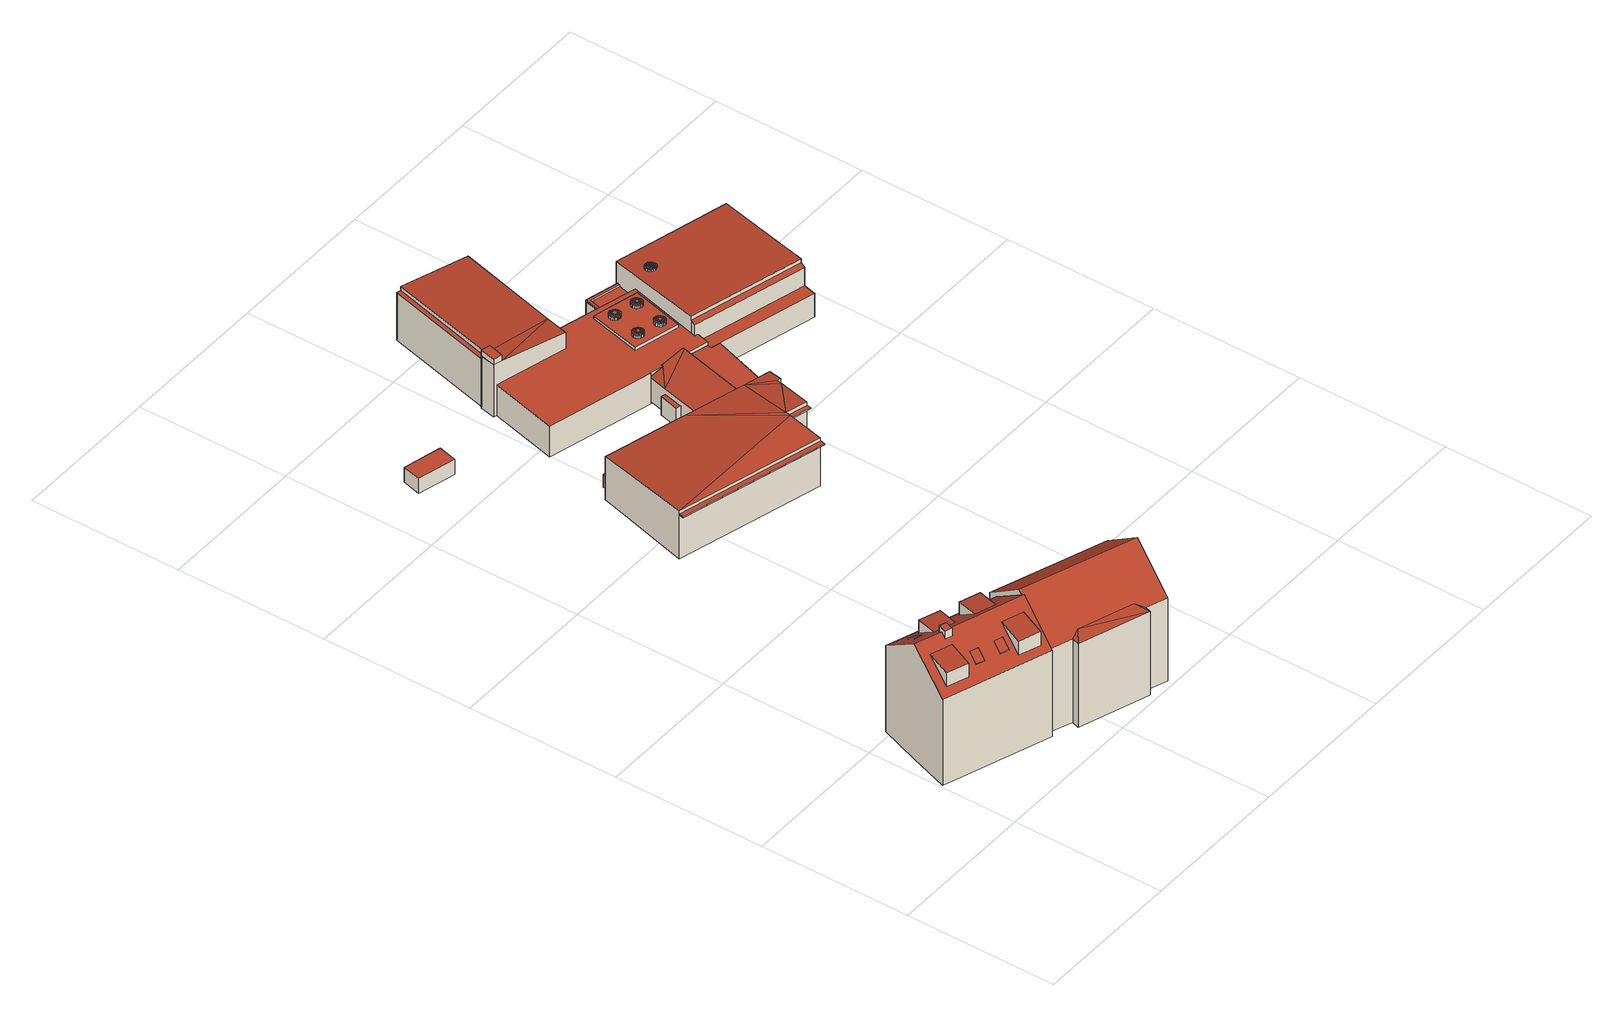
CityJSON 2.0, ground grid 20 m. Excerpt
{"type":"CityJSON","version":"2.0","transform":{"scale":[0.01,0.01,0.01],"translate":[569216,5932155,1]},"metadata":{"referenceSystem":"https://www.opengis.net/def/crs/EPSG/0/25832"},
"CityObjects":{
"building1":{"type":"Building","attributes":{"Grundfläche 2D":"164.299152","Grundhöhe NN":"1.880"},"children":["building1-1","building1-2","building1-3","building1-4"],"geometry":[{"type":"Solid","lod":"3","boundaries":[[[[0,1,2,3]],[[4,5,6,7]],[[8,9,10,11]],[[12,13,14,15,16]],[[17,18,19,20,21,22,23],[15,24,25,26,12,16],[27,28,8,11,29,30]],[[17,23,22,21,20,31,32],[3,2,33,34],[6,35,36,7]],[[1,0,34,33]],[[33,2,1]],[[0,3,34]],[[36,35,5,4]],[[35,6,5]],[[36,4,7]],[[11,10,30,29]],[[9,8,28,27]],[[27,30,10,9]],[[15,14,25,24]],[[13,12,26]],[[26,25,14,13]],[[19,18,37,38]],[[39,31,20,19,38,40]],[[32,31,39,41]],[[18,17,32,41,37]],[[41,39,40,38,37]]]],"semantics":{"surfaces":[{"type":"RoofSurface"},{"type":"WallSurface"},{"type":"GroundSurface"}],"values":[[0,0,0,0,0,0,1,1,1,1,1,1,1,1,1,1,1,1,1,1,1,1,2]]}}]},
"building1-1":{"type":"BuildingInstallation","parents":["building1"],"geometry":[{"type":"MultiSurface","lod":"3","boundaries":[[[42,43,44,45]],[[43,42,46,47]],[[45,44,48,49]],[[42,45,49,46]],[[44,43,47,48]]],"semantics":{"surfaces":[{"type":"RoofSurface"},{"type":"WallSurface"}],"values":[0,1,1,1,1]}}]},
"building1-2":{"type":"BuildingInstallation","parents":["building1"],"geometry":[{"type":"MultiSurface","lod":"3","boundaries":[[[50,51,52,53]],[[52,51,54,55]],[[53,52,55,56]],[[50,53,56,57]],[[51,50,57,54]]],"semantics":{"surfaces":[{"type":"RoofSurface"},{"type":"WallSurface"}],"values":[0,1,1,1,1]}}]},
"building1-3":{"type":"BuildingInstallation","parents":["building1"],"geometry":[{"type":"MultiSurface","lod":"3","boundaries":[[[58,59,60,61,62]],[[21,63,59,58,64]],[[65,60,59,63]],[[65,66,22,67,62,61,60]],[[58,62,67,64]]],"semantics":{"surfaces":[{"type":"RoofSurface"},{"type":"WallSurface"}],"values":[0,1,1,1,1]}}]},
"building1-4":{"type":"BuildingInstallation","parents":["building1"],"geometry":[{"type":"MultiSurface","lod":"3","boundaries":[[[68,69,70,71,72,73]],[[73,72,74,75]],[[75,76,69,68,73]],[[76,77,71,70,69]],[[72,71,77,74]]],"semantics":{"surfaces":[{"type":"RoofSurface"},{"type":"WallSurface"}],"values":[0,1,1,1,1]}}]},
"building2":{"type":"Building","attributes":{"Grundfläche 2D":"196.132614","Grundhöhe NN":"1.879"},"geometry":[{"type":"Solid","lod":"3","boundaries":[[[[78,79,80,81,82]],[[83,84,78,82,85,86,87,88,89]],[[90,88,87]],[[91,88,90]],[[83,89,91]],[[91,89,88]],[[80,79,92,93]],[[94,86,85,82,81,80,93,37]],[[87,86,94,95]],[[90,87,95,96]],[[91,90,96,97]],[[83,91,97,98]],[[84,83,98,99]],[[79,78,84,99,92]],[[95,94,37,93,92,99,98,97,96]]]],"semantics":{"surfaces":[{"type":"RoofSurface"},{"type":"WallSurface"},{"type":"GroundSurface"}],"values":[[0,0,0,0,0,0,1,1,1,1,1,1,1,1,2]]}}]},
"building3":{"type":"Building","attributes":{"Grundfläche 2D":"12.996450","Grundhöhe NN":"2.483"},"geometry":[{"type":"Solid","lod":"3","boundaries":[[[[100,101,102,103]],[[104,105,103,102]],[[105,106,100,103]],[[106,107,101,100]],[[107,104,102,101]],[[107,106,105,104]]]],"semantics":{"surfaces":[{"type":"RoofSurface"},{"type":"WallSurface"},{"type":"GroundSurface"}],"values":[[0,1,1,1,1,2]]}}]},
"building4":{"type":"Building","attributes":{"Grundfläche 2D":"296.178956","Grundhöhe NN":"2.645"},"children":["building4-1","building4-2","building4-3","building4-4"],"geometry":[{"type":"Solid","lod":"3","boundaries":[[[[108,109,110,111,112,113,114,115,116,117,118,119]],[[120,121,122,123]],[[120,124,125,121]],[[126,127,128]],[[129,130,126]],[[130,127,126]],[[130,129,131,132,133]],[[134,127,130]],[[135,136,137,138,139,140,134]],[[140,127,134]],[[141,140,139]],[[128,142,143,144,145,126]],[[129,126,145,146]],[[131,129,146,147]],[[132,131,147,148]],[[149,111,110,109,108,119,118,150,151,124,120,123,152,153,138,137,136,135,134,130,133,132,148,154]],[[139,138,153,155,156,157]],[[158,141,139,157,156,155,159,160]],[[161,127,140,141,158,160,159,162,163]],[[142,128,127,161,163,162,144,143]],[[125,124,151,164]],[[122,121,125,164,165]],[[123,122,165,152]],[[112,111,149,166]],[[117,116,115,114,113,112,166,167]],[[118,117,167,150]],[[149,154,148,147,146,145,144,162,159,155,153,152,165,164,151,150,167,166]]]],"semantics":{"surfaces":[{"type":"RoofSurface"},{"type":"WallSurface"},{"type":"GroundSurface"}],"values":[[0,0,0,0,0,0,0,0,0,0,0,1,1,1,1,1,1,1,1,1,1,1,1,1,1,1,2]]}}]},
"building4-1":{"type":"BuildingInstallation","parents":["building4"],"geometry":[{"type":"MultiSurface","lod":"3","boundaries":[[[168,169,170,171]],[[171,170,109,110]],[[168,171,110,113]],[[169,168,113,114]],[[170,169,114,109]]],"semantics":{"surfaces":[{"type":"RoofSurface"},{"type":"WallSurface"}],"values":[0,1,1,1,1]}}]},
"building4-2":{"type":"BuildingInstallation","parents":["building4"],"geometry":[{"type":"MultiSurface","lod":"3","boundaries":[[[172,173,174,175]],[[116,119,175,174]],[[119,108,172,175]],[[173,172,108,115]],[[115,116,174,173]]],"semantics":{"surfaces":[{"type":"RoofSurface"},{"type":"WallSurface"}],"values":[0,1,1,1,1]}}]},
"building4-3":{"type":"BuildingInstallation","parents":["building4"],"geometry":[{"type":"MultiSurface","lod":"3","boundaries":[[[176,177,142,161]],[[142,143,163,161]],[[161,163,178,176]],[[177,176,178,179]],[[142,177,179,143]],[[163,143,179,178]]],"semantics":{"surfaces":[{"type":"RoofSurface"},{"type":"WallSurface"},{"type":"OuterCeilingSurface"}],"values":[0,1,1,1,1,2]}}]},
"building4-4":{"type":"BuildingInstallation","parents":["building4"],"geometry":[{"type":"MultiSurface","lod":"3","boundaries":[[[180,181,158,157]],[[160,156,157,158]],[[156,182,180,157]],[[182,183,181,180]],[[183,160,158,181]],[[183,182,156,160]]],"semantics":{"surfaces":[{"type":"RoofSurface"},{"type":"WallSurface"},{"type":"OuterCeilingSurface"}],"values":[0,1,1,1,1,2]}}]},
"building5":{"type":"Building","attributes":{"Grundfläche 2D":"95.891877","Grundhöhe NN":"2.527"},"geometry":[{"type":"Solid","lod":"3","boundaries":[[[[184,185,186,187]],[[188,189,190,191,192,193,194,195,196]],[[197,198,199,200]],[[199,198,201,202,203]],[[203,204,205,199]],[[187,186,206,207]],[[184,187,207,208]],[[185,184,208,209]],[[192,191,210,211]],[[194,193,212,213]],[[195,194,213,214]],[[215,188,196,195,214,216]],[[189,188,215,217]],[[190,189,217,218]],[[191,190,218,210]],[[219,201,198,197,193,192,211]],[[202,201,219,220]],[[203,202,220,221]],[[204,203,221,222]],[[206,186,185,209,223,200,199,205,204,222,224]],[[200,223,212,193,197]],[[224,222,221,220,219,211,210,218,217,215,216,214,213,212,223,209,208,207,206]]]],"semantics":{"surfaces":[{"type":"RoofSurface"},{"type":"WallSurface"},{"type":"GroundSurface"}],"values":[[0,0,0,0,0,1,1,1,1,1,1,1,1,1,1,1,1,1,1,1,1,2]]}}]},
"building6":{"type":"Building","attributes":{"Grundfläche 2D":"671.295447","Grundhöhe NN":"2.117"},"children":["building6-1","building6-2","building6-3","building6-4","building6-5","building6-6","building6-7"],"geometry":[{"type":"MultiSurface","lod":"3","boundaries":[[[225,226,227,228],[229,230,231,232,233,234,235,236,237,238,239,240,241,242,243,244,245,246,247,248,249,250,251,252,253,254,255,256,257,258,259,260,261,262,263,264,265,266],[267,268,269,270,271,272,273,274,275,276,277,278,279,280,281,282,283,284,285,286,287,288,289,290,291,292,293,294,295,296,297,298,299,300,301,302,303],[304,305,306,307,308,309,310,311,312,313,314,315,316,317,318,319,320,321,322,323,324,325,326,327,328,329,330,331,332,333,334,335,336,337,338,339,340,341,342,343],[344,345,346,347,348,349,350,351,352,353,354,355,356,357,358,359,360,361,362,363,364,365,366,367,368,369,370,371,372,373,374,375,376,377,378,379,380,381,382,383]],[[384,385,386,387,388,389,390,391,392]],[[393,394,395]],[[393,395,396,397]],[[394,393,398,399,400]],[[401,395,394]],[[402,403,404,405,406,407]],[[408,409,410,411,412,413,414,415,416,417,418,419,420,421,422,423],[424,425,426,427]],[[428,429,430,431,432]],[[433,434,435,436]],[[437,438,439,440]],[[385,441,386]],[[385,430,442,443,441]],[[426,425,226,225]],[[227,226,425,424]],[[424,427,228,227]],[[225,228,427,426]],[[431,430,385,384]],[[444,445,446,388,387,386,385,430,442]],[[447,390,389,388,446,448]],[[407,416,415,431,384,392,391,390,447,449,403,402]],[[450,398,393,439,438,451]],[[399,398,450,452]],[[418,401,394,400,399,452,453,420,419]],[[454,396,395,401,418,417,455]],[[396,454,456,440,397]],[[397,440,439,393]],[[429,434,457,442,430]],[[431,415,414,432]],[[428,432,414,413,435,434,429]],[[404,403,449,458]],[[405,404,458,459]],[[434,433,460,457]],[[433,436,461,460]],[[437,440,456,462]],[[438,437,462,451]],[[412,436,435,413]],[[405,459,455,417,416,407,406]],[[421,420,453,463]],[[422,421,463,464]],[[423,422,464,465]],[[408,423,465,466]],[[409,408,466,467]],[[410,409,467,468]],[[411,410,468,469]],[[411,469,461,436,412]],[[455,459,458,449,447,448,446,445,444,443,442,457,460,461,469,468,467,466,465,464,463,453,452,450,451,462,456,454]]],"semantics":{"surfaces":[{"type":"RoofSurface"},{"type":"WallSurface"},{"type":"GroundSurface"}],"values":[0,0,0,0,0,0,0,0,0,0,0,0,1,1,1,1,1,1,1,1,1,1,1,1,1,1,1,1,1,1,1,1,1,1,1,1,1,1,1,1,1,1,1,1,1,1,2]}}]},
"building6-1":{"type":"BuildingInstallation","parents":["building6"],"geometry":[{"type":"MultiSurface","lod":"3","boundaries":[[[470,471,472,473]],[[474,473,472,475]],[[470,476,477,471]],[[478,477,476]],[[478,479,480,477]],[[481,480,479]],[[481,482,483,484]],[[481,484,480]],[[485,483,482]],[[485,486,487,483]],[[488,487,486]],[[487,488,489,490,491]],[[492,493,494,490,489]],[[493,495,496,497,498,494]],[[496,499,500,501,502,497]],[[503,504,501,500]],[[505,504,503]],[[505,506,507,508,504]],[[507,509,510,511,512,508]],[[510,513,514,511]],[[515,514,513]],[[516,517,518,519,514,515]],[[517,520,521,518]],[[522,521,520]],[[522,523,524,525,521]],[[524,526,527,528,529,530]],[[530,525,524]],[[527,531,532,533,528]],[[532,534,535,536,537,533]],[[538,536,535]],[[538,539,540,536]],[[474,540,539]],[[474,475,540]],[[541,542,490,494]],[[491,490,542,543,487]],[[544,541,494,498,497]],[[545,546,477,480]],[[477,546,547,472,471]],[[548,545,484,483]],[[480,484,545]],[[487,543,548,483]],[[528,533,549,550]],[[528,550,529]],[[551,549,533,537,536]],[[552,553,501,504]],[[544,497,502,501,553]],[[554,552,504,508]],[[540,555,551,536]],[[540,475,555]],[[518,556,557,514,519]],[[557,558,511,514]],[[559,556,518,521]],[[547,555,475,472]],[[551,555,547,546,545,548,543,542,541,544,553,552,554,558,557,556,559,560,550,549]],[[559,521,525,560]],[[560,530,529,550]],[[560,525,530]],[[511,558,554,508,512]],[[470,473,381,380]],[[476,470,380,379]],[[377,479,478,476,379,378]],[[481,479,377,376]],[[482,481,376,375]],[[485,482,375,374]],[[486,485,374,373]],[[488,486,373,372]],[[489,488,372,371]],[[492,489,371,370]],[[493,492,370,369]],[[367,496,495,493,369,368]],[[365,500,499,496,367,366]],[[503,500,365,364]],[[505,503,364,363]],[[506,505,363,362]],[[507,506,362,361]],[[509,507,361,360]],[[510,509,360,359]],[[357,515,513,510,359,358]],[[355,517,516,515,357,356]],[[353,522,520,517,355,354]],[[351,524,523,522,353,352]],[[349,527,526,524,351,350]],[[347,532,531,527,349,348]],[[345,535,534,532,347,346]],[[383,539,538,535,345,344]],[[381,473,474,539,383,382]]],"semantics":{"surfaces":[{"type":"RoofSurface"},{"type":"WallSurface"}],"values":[0,0,0,0,0,0,0,0,0,0,0,0,0,0,0,0,0,0,0,0,0,0,0,0,0,0,0,0,0,0,0,0,0,0,0,0,0,0,0,0,0,0,0,0,0,0,0,0,0,0,0,0,0,0,0,0,0,0,1,1,1,1,1,1,1,1,1,1,1,1,1,1,1,1,1,1,1,1,1,1,1,1,1,1,1,1]}}]},
"building6-2":{"type":"BuildingInstallation","parents":["building6"],"geometry":[{"type":"MultiSurface","lod":"3","boundaries":[[[561,562,563,564]],[[565,561,564,566]],[[562,567,568,563]],[[567,569,570,568]],[[570,569,571,572,573]],[[571,574,575,576,572]],[[574,577,578,575]],[[577,579,580,578]],[[579,581,582,580]],[[581,583,584,582]],[[585,586,584,583]],[[585,587,588,586]],[[589,588,587]],[[589,590,591,588]],[[592,591,590]],[[593,594,595,591,592]],[[596,597,598,595,594]],[[597,599,600,601,598]],[[602,601,600]],[[602,603,604,601]],[[603,605,606,604]],[[605,607,608,606]],[[607,565,566,608]],[[609,610,563,568]],[[609,611,612,610]],[[563,610,613,564]],[[612,614,613,610]],[[609,568,570,615]],[[609,615,616,611]],[[617,618,619,620]],[[619,618,621,622]],[[623,617,620,624]],[[625,623,624,626]],[[627,625,626,628]],[[629,630,575,578]],[[629,631,632,630]],[[633,630,632,634]],[[630,633,572,576,575]],[[629,578,580,635]],[[629,635,636,631]],[[624,620,588,591]],[[588,620,619,586]],[[626,624,591,595]],[[586,619,622,584]],[[637,627,628,638]],[[637,638,639,640]],[[635,641,642,636]],[[641,635,580,582]],[[642,641,622,621]],[[641,582,584,622]],[[615,633,634,616]],[[572,633,615,570,573]],[[639,638,601,604]],[[638,628,598,601]],[[639,643,644,640]],[[643,639,604,606]],[[628,626,595,598]],[[606,608,645,643]],[[632,631,636,642,621,618,617,623,625,627,637,640,644,646,647,614,612,611,616,634]],[[608,566,648,645]],[[566,564,613,648]],[[614,647,648,613]],[[643,645,646,644]],[[646,645,648,647]],[[649,650,562,561]],[[561,565,651,649]],[[650,652,567,562]],[[652,653,569,567]],[[571,569,653,654]],[[654,655,574,571]],[[655,656,577,574]],[[656,657,579,577]],[[657,658,581,579]],[[658,659,583,581]],[[659,660,585,583]],[[587,585,660,661]],[[661,662,589,587]],[[662,663,664,592,590,589]],[[664,665,666,594,593,592]],[[666,667,668,597,596,594]],[[668,669,670,600,599,597]],[[670,671,672,603,602,600]],[[672,673,605,603]],[[673,674,607,605]],[[674,651,565,607]]],"semantics":{"surfaces":[{"type":"RoofSurface"},{"type":"WallSurface"}],"values":[0,0,0,0,0,0,0,0,0,0,0,0,0,0,0,0,0,0,0,0,0,0,0,0,0,0,0,0,0,0,0,0,0,0,0,0,0,0,0,0,0,0,0,0,0,0,0,0,0,0,0,0,0,0,0,0,0,0,0,0,0,0,0,0,1,1,1,1,1,1,1,1,1,1,1,1,1,1,1,1,1,1,1,1,1]}}]},
"building6-3":{"type":"BuildingInstallation","parents":["building6"],"geometry":[{"type":"MultiSurface","lod":"3","boundaries":[[[675,676,677,678,679,680]],[[398,399,676,675]],[[399,400,394,678,677,676]],[[394,681,679,678]],[[681,393,398,675,680,679]]],"semantics":{"surfaces":[{"type":"RoofSurface"},{"type":"WallSurface"}],"values":[0,1,1,1,1]}}]},
"building6-4":{"type":"BuildingInstallation","parents":["building6"],"geometry":[{"type":"MultiSurface","lod":"3","boundaries":[[[682,683,684,685,686,687]],[[405,406,687,686]],[[406,688,682,687]],[[683,682,688,402]],[[403,684,683,402]],[[403,404,685,684]],[[404,405,686,685]]],"semantics":{"surfaces":[{"type":"RoofSurface"},{"type":"WallSurface"}],"values":[0,1,1,1,1,1,1]}}]},
"building6-5":{"type":"BuildingInstallation","parents":["building6"],"geometry":[{"type":"MultiSurface","lod":"3","boundaries":[[[689,690,691,692]],[[690,693,694,691]],[[693,695,696,697]],[[693,697,694]],[[698,696,695]],[[698,699,700,696]],[[699,701,702,703,704,700]],[[705,706,707,703,702]],[[708,709,710,711,707,706]],[[709,712,713,714,715,710]],[[714,713,716,717,718,719]],[[717,720,721,718]],[[722,723,720]],[[723,721,720]],[[722,724,725,726,723]],[[727,725,724]],[[728,729,730,731,725,727]],[[729,732,733,730]],[[734,735,732]],[[732,735,733]],[[734,736,737,735]],[[736,738,739,737]],[[738,740,741,739]],[[742,743,744,745,740]],[[740,745,741]],[[746,747,748,749,744,743]],[[750,751,752,748,747]],[[753,754,755,752,751]],[[756,757,758,759,755,754]],[[689,758,757]],[[689,692,758]],[[744,749,748,760,761]],[[761,762,745,744]],[[700,763,764,696]],[[694,697,696,764,765]],[[766,763,700,704,703]],[[739,741,762,767]],[[735,737,739,767,768]],[[745,762,741]],[[730,769,770,725,731]],[[770,771,723,726,725]],[[768,769,730,733,735]],[[694,765,772,691]],[[772,773,692,691]],[[692,773,758]],[[759,758,773,774,755]],[[775,766,703,707]],[[710,776,775,707,711]],[[774,777,752,755]],[[714,778,776,710,715]],[[779,778,714,719,718]],[[772,765,764,763,766,775,776,778,779,771,770,769,768,767,762,761,760,777,774,773]],[[752,777,760,748]],[[771,779,718,721,723]],[[693,690,302,301]],[[300,695,693,301]],[[698,695,300,299]],[[699,698,299,298]],[[701,699,298,297]],[[702,701,297,296]],[[705,702,296,295]],[[706,705,295,294]],[[708,706,294,293]],[[709,708,293,292]],[[290,713,712,709,292,291]],[[716,713,290,289]],[[717,716,289,288]],[[720,717,288,287]],[[722,720,287,286]],[[724,722,286,285]],[[727,724,285,284]],[[728,727,284,283]],[[729,728,283,282]],[[280,734,732,729,282,281]],[[736,734,280,279]],[[738,736,279,278]],[[740,738,278,277]],[[275,743,742,740,277,276]],[[273,747,746,743,275,274]],[[271,751,750,747,273,272]],[[269,754,753,751,271,270]],[[267,757,756,754,269,268]],[[689,757,267,303]],[[690,689,303,302]]],"semantics":{"surfaces":[{"type":"RoofSurface"},{"type":"WallSurface"}],"values":[0,0,0,0,0,0,0,0,0,0,0,0,0,0,0,0,0,0,0,0,0,0,0,0,0,0,0,0,0,0,0,0,0,0,0,0,0,0,0,0,0,0,0,0,0,0,0,0,0,0,0,0,0,0,1,1,1,1,1,1,1,1,1,1,1,1,1,1,1,1,1,1,1,1,1,1,1,1,1,1,1,1,1,1]}}]},
"building6-6":{"type":"BuildingInstallation","parents":["building6"],"geometry":[{"type":"MultiSurface","lod":"3","boundaries":[[[780,781,782,783,784,785]],[[786,787,785,784,788]],[[789,782,781]],[[789,790,791,782]],[[792,793,791,790]],[[792,794,795,793]],[[796,795,794]],[[796,797,798,799]],[[796,799,795]],[[800,801,802,803,798,797]],[[804,805,806,807,802,801]],[[805,808,809,810,811,806]],[[810,809,812,813,814,815]],[[813,816,817,814]],[[818,817,816]],[[818,819,820,817]],[[821,820,819]],[[821,822,823,824,820]],[[825,823,822]],[[826,827,823,825]],[[828,827,826]],[[829,830,827,828]],[[829,831,832,830]],[[831,833,834,835,832]],[[836,837,838,835,834]],[[837,839,840,841,838]],[[842,843,844,845,840]],[[840,845,841]],[[846,847,848,849,844,843]],[[850,848,847]],[[848,850,851,786,852]],[[787,786,851]],[[853,854,844,849,848]],[[854,855,845,844]],[[856,853,848,852,786]],[[838,841,845,855,857]],[[857,855,854,853,856,858,859,860,861,862,863,864,865,866,867,868,869,870,871,872]],[[870,869,823,827]],[[868,820,824,823,869]],[[832,871,870,827,830]],[[782,859,858,784,783]],[[788,784,858,856,786]],[[860,859,782,791]],[[806,811,810,865,864]],[[867,866,814,817]],[[815,814,866,865,810]],[[867,817,820,868]],[[803,802,863,862,798]],[[799,798,862,861,795]],[[864,863,802,807,806]],[[872,835,838,857]],[[872,871,832,835]],[[861,860,791,793,795]],[[780,785,308,307]],[[781,780,307,306]],[[304,790,789,781,306,305]],[[342,794,792,790,304,343]],[[796,794,342,341]],[[797,796,341,340]],[[800,797,340,339]],[[801,800,339,338]],[[804,801,338,337]],[[805,804,337,336]],[[334,809,808,805,336,335]],[[812,809,334,333]],[[813,812,333,332]],[[816,813,332,331]],[[818,816,331,330]],[[819,818,330,329]],[[821,819,329,328]],[[822,821,328,327]],[[825,822,327,326]],[[826,825,326,325]],[[828,826,325,324]],[[322,831,829,828,324,323]],[[320,834,833,831,322,321]],[[318,837,836,834,320,319]],[[316,840,839,837,318,317]],[[314,843,842,840,316,315]],[[312,847,846,843,314,313]],[[850,847,312,311]],[[851,850,311,310]],[[787,851,310,309]],[[785,787,309,308]]],"semantics":{"surfaces":[{"type":"RoofSurface"},{"type":"WallSurface"}],"values":[0,0,0,0,0,0,0,0,0,0,0,0,0,0,0,0,0,0,0,0,0,0,0,0,0,0,0,0,0,0,0,0,0,0,0,0,0,0,0,0,0,0,0,0,0,0,0,0,0,0,0,0,0,1,1,1,1,1,1,1,1,1,1,1,1,1,1,1,1,1,1,1,1,1,1,1,1,1,1,1,1,1,1,1]}}]},
"building6-7":{"type":"BuildingInstallation","parents":["building6"],"geometry":[{"type":"MultiSurface","lod":"3","boundaries":[[[873,874,875,876,877]],[[878,879,877,876,880]],[[881,875,874]],[[881,882,883,884]],[[881,884,875]],[[882,885,886,887,888,883]],[[889,887,886]],[[889,890,891,892]],[[889,892,887]],[[893,894,895,891,890]],[[896,895,894]],[[896,897,898,899,895]],[[897,900,901,902,903,898]],[[901,904,905,906,902]],[[907,908,909,905,904]],[[910,908,907]],[[910,911,912,908]],[[913,912,911]],[[913,914,915,916,917,912]],[[915,918,919,916]],[[920,919,918]],[[920,921,922,923,924,919]],[[922,925,926,923]],[[927,926,925]],[[928,929,926,927]],[[930,929,928]],[[931,932,933,934,929,930]],[[935,936,937,933,932]],[[938,939,940,941,936]],[[936,941,937]],[[942,943,878,944,940,939]],[[879,878,943]],[[880,876,945,946,878]],[[944,878,946,947,940]],[[945,876,875,948]],[[949,950,891,895]],[[950,951,892,891]],[[898,952,949,895,899]],[[906,905,953,954,902]],[[903,902,954,952,898]],[[955,953,905,909,908]],[[926,929,956,957]],[[956,929,934,958]],[[892,951,887]],[[888,887,951,959,883]],[[955,908,912,960]],[[959,948,875,884,883]],[[961,958,934,933,937]],[[947,961,937,941,940]],[[961,947,946,945,948,959,951,950,949,952,954,953,955,960,962,963,964,957,956,958]],[[919,924,923,964,963]],[[963,962,916,919]],[[957,964,923,926]],[[962,960,912,917,916]],[[873,877,257,256]],[[874,873,256,255]],[[253,882,881,874,255,254]],[[885,882,253,252]],[[886,885,252,251]],[[889,886,251,250]],[[890,889,250,249]],[[893,890,249,248]],[[894,893,248,247]],[[896,894,247,246]],[[897,896,246,245]],[[243,901,900,897,245,244]],[[904,901,243,242]],[[907,904,242,241]],[[910,907,241,240]],[[911,910,240,239]],[[913,911,239,238]],[[914,913,238,237]],[[915,914,237,236]],[[234,920,918,915,236,235]],[[232,922,921,920,234,233]],[[230,927,925,922,232,231]],[[266,930,928,927,230,229]],[[264,932,931,930,266,265]],[[262,936,935,932,264,263]],[[260,939,938,936,262,261]],[[943,942,939,260,259]],[[879,943,259,258]],[[877,879,258,257]]],"semantics":{"surfaces":[{"type":"RoofSurface"},{"type":"WallSurface"}],"values":[0,0,0,0,0,0,0,0,0,0,0,0,0,0,0,0,0,0,0,0,0,0,0,0,0,0,0,0,0,0,0,0,0,0,0,0,0,0,0,0,0,0,0,0,0,0,0,0,0,0,0,0,0,0,1,1,1,1,1,1,1,1,1,1,1,1,1,1,1,1,1,1,1,1,1,1,1,1,1,1,1,1,1]}}]}
},
"vertices":[
[1088,751,1586],[1367,654,1586],[1476,968,1634],[1195,1062,1633],[177,1065,1586],[457,968,1586],[562,1274,1632],[282,1368,1632],[1413,1306,1620],[1509,1585,1586],[1241,1678,1586],[1144,1396,1620],[902,1480,1620],[999,1761,1586],[731,1854,1586],[634,1571,1620],[722,1542,1620],[1623,1067,1739],[1810,1583,1327],[407,2067,1327],[217,1542,1739],[567,1423,1739],[658,1393,1739],[850,1328,1739],[659,1646,1561],[731,1854,1398],[999,1761,1398],[1509,1585,1398],[1478,1495,1469],[1147,1407,1611],[1241,1678,1398],[36,1018,1327],[1433,543,1324],[1367,654,1387],[1088,751,1388],[457,968,1392],[177,1065,1393],[1810,1583,88],[407,2067,88],[36,1018,88],[217,1542,88],[1433,543,88],
[1037,845,1452],[1078,964,1547],[970,1001,1547],[929,882,1453],[1037,845,1442],[1078,964,1537],[970,1001,1537],[929,882,1443],
[730,951,1454],[771,1070,1548],[663,1108,1549],[622,988,1455],[771,1070,1538],[663,1108,1539],[622,988,1445],[730,951,1444],
[582,1466,1795],[544,1355,1795],[634,1324,1795],[640,1341,1795],[672,1435,1795],[544,1355,1686],[582,1466,1706],[634,1324,1685],[640,1341,1699],[672,1435,1706],
[588,1766,1505],[600,1801,1477],[558,1816,1477],[506,1834,1476],[466,1719,1566],[560,1687,1567],[466,1719,1556],[560,1687,1557],[600,1801,1467],[506,1834,1466],
[3155,649,1739],[3351,1198,1289],[1857,1714,1289],[1810,1583,1397],[1659,1166,1739],[2677,182,1282],[2954,85,1282],[1623,1067,1659],[1458,612,1289],[1760,505,1289],[1887,526,1334],[2605,285,1339],[1724,404,1289],[2648,93,1289],[3351,1198,88],[1857,1714,88],[1458,612,88],[1760,505,88],[1724,404,88],[2648,93,88],[2677,182,88],[2954,85,88],
[1082,8475,362],[1144,8719,362],[645,8846,359],[583,8602,359],[645,8846,148],[583,8602,148],[1082,8475,148],[1144,8719,148],
[2378,6694,269],[2490,6665,269],[2627,6629,269],[2793,6585,269],[2825,6711,269],[2660,6754,269],[2523,6790,269],[2411,6820,269],[2267,6857,269],[2105,6900,269],[2072,6775,269],[2234,6732,269],[1935,6811,367],[1982,6988,367],[1866,7019,344],[1819,6841,344],[2054,6779,344],[2101,6957,344],[3845,6033,808],[3455,5679,828],[3735,5605,828],[3864,6104,805],[3605,6371,782],[3906,6093,805],[3955,6279,782],[3931,6285,782],[2793,6585,782],[2627,6629,782],[2072,6775,782],[2054,6779,782],[1702,6872,782],[1370,5610,850],[3439,5617,830],[3303,5101,850],[3735,5605,786],[3735,5605,766],[3735,5605,164],[3845,6033,164],[3864,6104,164],[3906,6093,164],[3955,6279,164],[2793,6585,164],[2072,6775,164],[2054,6779,164],[1819,6841,164],[1702,6872,164],[3931,6285,164],[1370,5610,164],[1370,5610,796],[1370,5610,816],[3303,5101,816],[3303,5101,164],[3303,5101,796],[3455,5679,786],[3455,5679,164],[3455,5679,766],[2101,6957,164],[1866,7019,164],[2825,6711,164],[2105,6900,164],
[2660,6754,318],[2523,6790,318],[2490,6665,318],[2627,6629,318],
[2378,6694,318],[2411,6820,318],[2267,6857,318],[2234,6732,318],
[3439,5617,786],[3719,5543,786],[3439,5617,766],[3719,5543,766],
[1351,5540,816],[3284,5031,816],[1351,5540,796],[3284,5031,796],
[3186,6990,416],[3245,6976,416],[3308,7230,416],[3250,7245,416],[3998,6318,509],[4283,7200,509],[4162,7232,509],[4177,7287,509],[3853,7370,509],[3605,6371,509],[3931,6285,509],[3943,6332,509],[3967,6326,509],[3605,6371,633],[3853,7370,633],[3308,7230,498],[3127,6497,498],[3858,7392,633],[3555,7467,550],[3548,7439,550],[3371,7483,498],[3369,7475,498],[3308,7230,153],[3250,7245,153],[3186,6990,153],[3245,6976,153],[4177,7287,153],[3853,7370,153],[3605,6371,153],[3931,6285,153],[3943,6332,153],[3998,6318,153],[3967,6326,153],[4283,7200,153],[4162,7232,153],[3858,7392,153],[3555,7467,153],[3548,7439,153],[3371,7483,153],[3127,6497,153],[3369,7475,153],
[4186,7698,596],[4357,8389,596],[3754,8539,596],[3583,7848,596],[4125,8300,596],[4133,8314,596],[4136,8316,596],[4149,8329,596],[4151,8330,596],[4170,8338,596],[4170,8339,596],[4192,8341,596],[4193,8341,596],[4214,8337,596],[4215,8336,596],[4233,8326,596],[4234,8325,596],[4249,8309,596],[4258,8289,596],[4258,8288,596],[4261,8267,596],[4257,8246,596],[4257,8245,596],[4246,8226,596],[4246,8225,596],[4230,8211,596],[4229,8210,596],[4210,8201,596],[4209,8201,596],[4188,8198,596],[4187,8198,596],[4166,8202,596],[4165,8202,596],[4147,8212,596],[4145,8213,596],[4130,8230,596],[4123,8244,596],[4120,8250,596],[4119,8263,596],[4118,8272,596],[4119,8282,596],[4122,8294,596],[3741,7901,596],[3728,7915,596],[3726,7917,596],[3719,7932,596],[3716,7938,596],[3715,7950,596],[3714,7960,596],[3715,7969,596],[3718,7982,596],[3721,7988,596],[3729,8002,596],[3745,8017,596],[3747,8018,596],[3766,8026,596],[3767,8026,596],[3788,8029,596],[3789,8029,596],[3810,8025,596],[3811,8024,596],[3829,8014,596],[3830,8013,596],[3845,7997,596],[3845,7996,596],[3854,7977,596],[3854,7976,596],[3857,7955,596],[3853,7934,596],[3853,7933,596],[3842,7914,596],[3842,7913,596],[3826,7899,596],[3825,7898,596],[3806,7889,596],[3805,7888,596],[3783,7886,596],[3761,7890,596],[3743,7900,596],[3902,8279,596],[3881,8276,596],[3880,8276,596],[3859,8280,596],[3858,8280,596],[3840,8290,596],[3838,8291,596],[3826,8305,596],[3823,8308,596],[3816,8322,596],[3814,8328,596],[3812,8341,596],[3811,8350,596],[3813,8360,596],[3815,8372,596],[3818,8378,596],[3826,8392,596],[3829,8394,596],[3842,8407,596],[3844,8408,596],[3863,8417,596],[3864,8417,596],[3885,8419,596],[3886,8419,596],[3907,8415,596],[3908,8414,596],[3927,8404,596],[3927,8403,596],[3942,8388,596],[3942,8387,596],[3951,8367,596],[3951,8366,596],[3954,8345,596],[3950,8324,596],[3950,8323,596],[3939,8304,596],[3939,8303,596],[3923,8289,596],[3922,8288,596],[3903,8279,596],[4034,7839,596],[4031,7842,596],[4024,7856,596],[4022,7862,596],[4020,7875,596],[4019,7884,596],[4021,7893,596],[4023,7906,596],[4026,7912,596],[4034,7926,596],[4037,7928,596],[4051,7941,596],[4052,7942,596],[4071,7950,596],[4072,7950,596],[4093,7953,596],[4094,7953,596],[4115,7949,596],[4116,7948,596],[4135,7938,596],[4135,7937,596],[4150,7921,596],[4151,7921,596],[4159,7901,596],[4160,7900,596],[4162,7879,596],[4158,7858,596],[4158,7857,596],[4147,7838,596],[4147,7837,596],[4131,7823,596],[4131,7822,596],[4111,7813,596],[4110,7813,596],[4089,7810,596],[4088,7810,596],[4067,7814,596],[4066,7814,596],[4048,7824,596],[4046,7825,596],[4193,7528,794],[5707,7139,794],[5730,7225,790],[5732,7231,790],[6038,8407,734],[6024,8411,734],[4520,8797,734],[4512,8770,736],[4504,8735,737],[2277,8927,861],[2276,8710,861],[3233,8785,782],[3575,10133,782],[2642,10369,861],[2211,8943,861],[2160,8740,861],[2201,8729,861],[3157,8487,782],[4504,8735,416],[4512,8770,416],[4069,8880,416],[3996,8589,416],[4030,8580,416],[4437,8476,416],[3548,7439,554],[3555,7467,554],[3858,7392,554],[3853,7370,554],[4177,7287,554],[4220,7458,554],[4178,7469,554],[4193,7528,554],[4437,8476,554],[3233,8785,554],[3157,8487,554],[2276,8710,554],[2201,8729,554],[1976,7833,554],[3369,7475,554],[3371,7483,554],[3754,8539,554],[4357,8389,554],[4186,7698,554],[3583,7848,554],[4220,7458,712],[5692,7080,712],[5707,7139,742],[4193,7528,742],[4178,7469,712],[5646,6910,449],[5692,7080,449],[4220,7458,449],[4177,7287,449],[2591,10382,801],[2225,8940,801],[2277,8927,801],[2642,10369,801],[5708,7139,794],[5707,7139,112],[5708,7139,112],[5730,7225,112],[5732,7231,112],[6038,8407,112],[4520,8797,112],[6024,8411,112],[4512,8770,112],[2211,8943,112],[2225,8940,112],[2160,8740,112],[2201,8729,112],[3575,10133,112],[3233,8785,112],[2642,10369,112],[5692,7080,112],[4069,8880,112],[3996,8589,112],[5646,6910,112],[4177,7287,112],[2591,10382,112],[1976,7833,112],[3369,7475,112],[3371,7483,112],[3548,7439,112],[3555,7467,112],[3858,7392,112],[3853,7370,112],
[4067,7814,640],[4074,7834,648],[4073,7834,648],[4066,7814,640],[4048,7824,640],[4060,7842,648],[4088,7810,640],[4089,7831,648],[4089,7810,640],[4110,7813,640],[4104,7833,648],[4111,7813,640],[4131,7822,640],[4119,7840,648],[4105,7833,648],[4131,7823,640],[4147,7837,640],[4130,7850,648],[4147,7838,640],[4158,7857,640],[4138,7864,648],[4132,7853,648],[4158,7858,640],[4162,7879,640],[4141,7880,648],[4160,7900,640],[4159,7901,640],[4139,7895,648],[4140,7889,648],[4151,7921,640],[4150,7921,640],[4132,7910,648],[4134,7907,648],[4135,7937,640],[4122,7921,648],[4135,7938,640],[4116,7948,640],[4115,7949,640],[4108,7929,648],[4094,7953,640],[4093,7953,640],[4092,7932,648],[4093,7932,648],[4072,7950,640],[4077,7930,648],[4071,7950,640],[4052,7942,640],[4051,7941,640],[4062,7923,648],[4063,7924,648],[4037,7928,640],[4051,7913,648],[4034,7926,640],[4026,7912,640],[4023,7906,640],[4044,7899,648],[4021,7893,640],[4019,7884,640],[4040,7883,648],[4040,7884,648],[4043,7899,648],[4020,7875,640],[4022,7862,640],[4042,7868,648],[4024,7856,640],[4031,7842,640],[4049,7853,648],[4042,7867,648],[4034,7839,640],[4046,7825,640],[4059,7842,648],[4116,7881,652],[4115,7873,652],[4111,7866,652],[4115,7889,652],[4098,7857,652],[4090,7856,652],[4082,7857,652],[4105,7860,652],[4066,7874,652],[4065,7882,652],[4069,7867,652],[4106,7902,652],[4112,7896,652],[4099,7906,652],[4075,7861,652],[4076,7903,652],[4083,7906,652],[4092,7907,652],[4070,7897,652],[4066,7890,652],
[4691,8364,776],[4705,8382,776],[4693,8388,779],[4682,8374,779],[4673,8352,776],[4667,8364,779],[4712,8403,776],[4699,8405,779],[4713,8425,776],[4699,8423,779],[4706,8446,776],[4694,8440,779],[4696,8433,779],[4694,8464,776],[4684,8455,779],[4686,8452,779],[4676,8478,776],[4670,8466,779],[4656,8485,776],[4653,8472,779],[4633,8486,776],[4635,8472,779],[4612,8479,776],[4618,8467,779],[4594,8467,776],[4603,8457,779],[4582,8451,776],[4592,8443,779],[4580,8449,776],[4575,8434,776],[4586,8426,779],[4573,8429,776],[4573,8416,776],[4572,8407,776],[4586,8408,779],[4575,8398,776],[4579,8385,776],[4591,8391,779],[4582,8381,776],[4591,8367,776],[4601,8376,779],[4593,8366,776],[4609,8354,776],[4615,8365,779],[4630,8346,776],[4632,8359,779],[4652,8346,776],[4650,8359,779],[4678,8409,787],[4674,8398,787],[4655,8413,790],[4653,8410,790],[4668,8389,787],[4651,8407,790],[4679,8420,787],[4655,8417,790],[4632,8422,790],[4634,8425,790],[4617,8442,787],[4610,8433,787],[4637,8427,790],[4627,8449,787],[4630,8418,790],[4607,8422,787],[4630,8414,790],[4606,8411,787],[4631,8410,790],[4610,8400,787],[4660,8448,787],[4669,8441,787],[4648,8426,790],[4652,8424,790],[4675,8431,787],[4654,8421,790],[4649,8451,787],[4645,8428,790],[4633,8407,790],[4616,8391,787],[4625,8384,787],[4637,8405,790],[4638,8452,787],[4641,8428,790],[4636,8380,787],[4640,8404,790],[4647,8379,787],[4644,8403,790],[4648,8404,790],[4658,8383,787],[4691,8364,752],[4705,8382,751],[4673,8352,752],[4712,8403,749],[4713,8425,748],[4706,8446,748],[4694,8464,747],[4676,8478,747],[4656,8485,746],[4633,8486,747],[4612,8479,747],[4594,8467,748],[4582,8451,749],[4580,8449,749],[4575,8434,750],[4573,8429,750],[4573,8416,751],[4572,8407,751],[4575,8398,751],[4579,8385,752],[4582,8381,752],[4591,8367,752],[4593,8366,753],[4609,8354,753],[4630,8346,753],[4652,8346,753],
[2211,8943,944],[2160,8740,944],[2201,8729,944],[2276,8710,944],[2328,8914,944],[2277,8927,944],[2328,8914,857],
[4095,8837,438],[4504,8735,438],[4512,8770,438],[4069,8880,438],[3996,8589,438],[4030,8580,438],[4095,8837,416],
[3743,7900,640],[3761,7890,640],[3768,7910,648],[3755,7917,648],[3783,7886,640],[3783,7907,648],[3805,7888,640],[3799,7909,648],[3784,7907,648],[3806,7889,640],[3825,7898,640],[3813,7916,648],[3826,7899,640],[3842,7913,640],[3825,7926,648],[3814,7916,648],[3842,7914,640],[3853,7933,640],[3832,7940,648],[3853,7934,640],[3857,7955,640],[3836,7955,648],[3834,7946,648],[3854,7976,640],[3854,7977,640],[3834,7971,648],[3834,7965,648],[3845,7996,640],[3845,7997,640],[3827,7985,648],[3828,7983,648],[3830,8013,640],[3817,7997,648],[3829,8014,640],[3816,7997,648],[3811,8024,640],[3803,8005,648],[3803,8004,648],[3810,8025,640],[3789,8029,640],[3788,8029,640],[3787,8008,648],[3788,8008,648],[3767,8026,640],[3772,8006,648],[3766,8026,640],[3771,8006,648],[3747,8018,640],[3758,7999,648],[3745,8017,640],[3757,7999,648],[3729,8002,640],[3746,7989,648],[3721,7988,640],[3718,7982,640],[3738,7975,648],[3746,7988,648],[3715,7969,640],[3714,7960,640],[3735,7959,648],[3735,7960,648],[3715,7950,640],[3716,7938,640],[3737,7943,648],[3719,7932,640],[3726,7917,640],[3743,7929,648],[3728,7915,640],[3741,7901,640],[3754,7918,648],[3744,7929,648],[3759,7958,652],[3761,7966,652],[3765,7973,652],[3800,7936,652],[3792,7933,652],[3784,7932,652],[3806,7941,652],[3771,7979,652],[3778,7982,652],[3786,7983,652],[3794,7982,652],[3801,7978,652],[3776,7933,652],[3769,7937,652],[3764,7943,652],[3809,7949,652],[3811,7956,652],[3760,7950,652],[3810,7964,652],[3807,7972,652],
[3859,8280,640],[3880,8276,640],[3881,8297,648],[3866,8300,648],[3865,8300,648],[3858,8280,640],[3851,8308,648],[3840,8290,640],[3852,8308,648],[3881,8276,640],[3902,8279,640],[3896,8299,648],[3903,8279,640],[3897,8299,648],[3922,8288,640],[3910,8306,648],[3923,8289,640],[3939,8303,640],[3922,8317,648],[3911,8306,648],[3939,8304,640],[3950,8323,640],[3930,8330,648],[3924,8319,648],[3950,8324,640],[3954,8345,640],[3933,8346,648],[3931,8336,648],[3951,8366,640],[3951,8367,640],[3931,8361,648],[3932,8355,648],[3942,8387,640],[3942,8388,640],[3924,8376,648],[3926,8373,648],[3927,8403,640],[3914,8387,648],[3927,8404,640],[3908,8414,640],[3900,8395,648],[3907,8415,640],[3886,8419,640],[3884,8398,648],[3885,8398,648],[3885,8419,640],[3864,8417,640],[3869,8396,648],[3863,8417,640],[3844,8408,640],[3855,8390,648],[3842,8407,640],[3854,8389,648],[3829,8394,640],[3826,8392,640],[3843,8379,648],[3818,8378,640],[3815,8372,640],[3835,8365,648],[3813,8360,640],[3811,8350,640],[3832,8350,648],[3812,8341,640],[3814,8328,640],[3834,8334,648],[3832,8349,648],[3816,8322,640],[3823,8308,640],[3841,8320,648],[3834,8333,648],[3826,8305,640],[3838,8291,640],[3841,8319,648],[3861,8333,652],[3858,8341,652],[3857,8349,652],[3867,8327,652],[3858,8357,652],[3873,8323,652],[3881,8322,652],[3890,8323,652],[3897,8326,652],[3903,8332,652],[3907,8339,652],[3908,8347,652],[3907,8355,652],[3904,8362,652],[3898,8368,652],[3891,8372,652],[3883,8373,652],[3875,8372,652],[3868,8369,652],[3862,8364,652],
[4166,8202,640],[4187,8198,640],[4187,8219,648],[4172,8222,648],[4165,8202,640],[4158,8230,648],[4147,8212,640],[4159,8230,648],[4188,8198,640],[4209,8201,640],[4203,8221,648],[4188,8219,648],[4210,8201,640],[4229,8210,640],[4217,8228,648],[4204,8221,648],[4230,8211,640],[4246,8225,640],[4229,8238,648],[4218,8228,648],[4246,8226,640],[4257,8245,640],[4237,8252,648],[4257,8246,640],[4261,8267,640],[4240,8268,648],[4238,8258,648],[4258,8288,640],[4258,8289,640],[4238,8283,648],[4239,8277,648],[4249,8309,640],[4231,8298,648],[4232,8295,648],[4234,8325,640],[4220,8309,648],[4221,8309,648],[4233,8326,640],[4215,8336,640],[4207,8317,648],[4214,8337,640],[4193,8341,640],[4192,8341,640],[4191,8320,648],[4192,8320,648],[4170,8339,640],[4176,8318,648],[4170,8338,640],[4151,8330,640],[4149,8329,640],[4161,8311,648],[4162,8312,648],[4136,8316,640],[4150,8301,648],[4133,8314,640],[4125,8300,640],[4142,8287,648],[4122,8294,640],[4119,8282,640],[4118,8272,640],[4139,8271,648],[4139,8272,648],[4119,8263,640],[4120,8250,640],[4141,8256,648],[4123,8244,640],[4130,8230,640],[4147,8242,648],[4141,8255,648],[4132,8227,640],[4145,8213,640],[4148,8241,648],[4180,8245,652],[4173,8249,652],[4168,8255,652],[4188,8244,652],[4214,8261,652],[4210,8254,652],[4204,8248,652],[4215,8269,652],[4211,8284,652],[4214,8277,652],[4205,8290,652],[4165,8278,652],[4169,8286,652],[4164,8271,652],[4196,8245,652],[4198,8294,652],[4164,8262,652],[4190,8295,652],[4182,8294,652],[4175,8291,652]
]}
